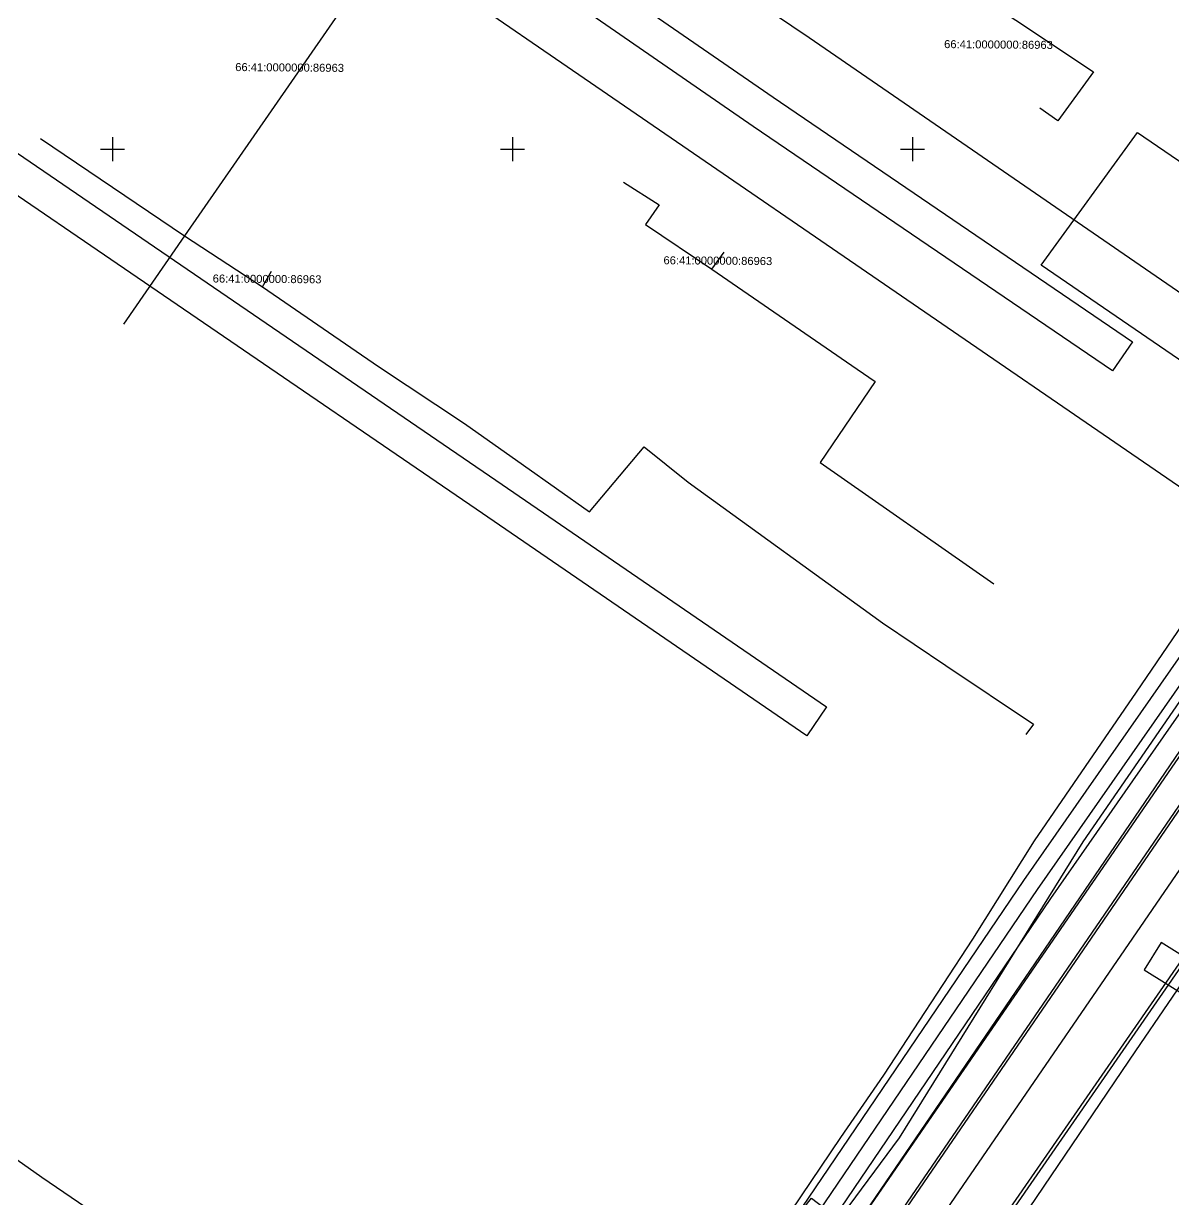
# Model space of a CAD drawing. Header units: metres. Extents: x -1448899 to 1563798, y -293564 to 398817.
# Drawn here: x 40438.9 to 40582.6, y 36668.7 to 36815.7 of the extents above; entities that cross this region are included whole.
import ezdxf
from ezdxf.enums import TextEntityAlignment as Align

# ---------------------------------------------------------------- set-up
doc = ezdxf.new("R2010")
doc.units = ezdxf.units.M
for name, color, linetype in [('C', 134, 'Continuous'), ('LABELS', 254, 'Continuous'), ('P', 94, 'Continuous'), ('T', 1, 'Continuous'), ('Z', 30, 'Continuous'), ('Газопроводы', 7, 'Continuous'), ('кадастр', 7, 'Continuous'), ('Сетка координат', 7, 'Continuous')]:
    doc.layers.add(name, color=color, linetype=linetype)
doc.styles.get("Standard").update_dxf_attribs({"font": 'arial.ttf'})

# ---------------------------------------------------------------- blocks, each defined once
blk = doc.blocks.new('A$C0BB7152E')
at = {"layer": 'C', "linetype": 'Continuous'}
for points in [[(1532985.41, 387215.54), (1532977.39, 387203.63), (1532962.53, 387181.33)], [(1532934.51, 387183.27), (1532940.65, 387192.51), (1532945.98, 387200.38), (1532956.98, 387217.45), (1532964.58, 387229.81), (1532977.17, 387248.5), (1532989.97, 387267.52)]]:
    blk.add_lwpolyline(points, dxfattribs=at)
at = {"layer": 'P', "linetype": 'Continuous'}
blk.add_lwpolyline([(1532976.75, 387318.44), (1533009.93, 387296.16), (1533001.04, 387282.35), (1532998.59, 387279.06), (1532964.84, 387301.78)], close=True, dxfattribs=at)
at = {"layer": 'T', "linetype": 'Continuous'}
for points in [[(1532961.82, 387183.01), (1532987.59, 387220.92)], [(1532961.54, 387183.3), (1532987.3, 387221.21)], [(1533330.57, 387567.05), (1533274, 387556.26), (1533216.53, 387544.1), (1533193.93, 387536.43), (1533174.02, 387522.56), (1533148.19, 387484.78), (1533102.62, 387418.08), (1532923.45, 387153.07), (1532596.95, 386668.16), (1532501.82, 386525.68), (1532463.24, 386470.75), (1532364.18, 386323.11), (1532278.05, 386197.05), (1532195.94, 386075.2), (1532063.54, 385880.4), (1531928.37, 385674.27)], [(1531934.83, 385669.49), (1532071.49, 385875.31), (1532203.45, 386070.48), (1532286.31, 386192.02), (1532371.45, 386319.02), (1532470.86, 386466.5), (1532497.05, 386506.13), (1532602.58, 386664.36), (1532929.87, 387147.97), (1533109.5, 387414.14), (1533154.44, 387480.52), (1533178.92, 387517.57), (1533196.83, 387528.9), (1533218.91, 387532.64), (1533276.64, 387542.75), (1533333.71, 387553.63)], [(1532064.33, 385872.03), (1533175.95, 387529.37), (1533203.37, 387541.48)], [(1533216.73, 387532.26), (1533172.46, 387515.46), (1533167.14, 387509.68), (1533152.77, 387486.79), (1533098.63, 387406.47), (1533045.06, 387327.01), (1532998.78, 387258.35), (1532937.35, 387167.22), (1532873.99, 387071.58), (1532810.63, 386975.94), (1532667.81, 386765.52), (1532524.99, 386555.1), (1532479.89, 386488.38), (1532403.68, 386375.5), (1532346.97, 386290.94), (1532292.36, 386209.52), (1532231.58, 386118.89), (1532181.03, 386043.53), (1532122.68, 385957.78), (1533172.46, 387515.46)], [(1533162.43, 387515.89), (1533154.53, 387505.18), (1533111.68, 387441.91), (1533082.13, 387397.43), (1533060.27, 387365.97), (1533034.71, 387328.22), (1532997.57, 387271.25), (1532964.96, 387223.72), (1532933.37, 387176.37), (1532874.68, 387089.36), (1532843.38, 387040.66), (1532805.03, 386986.44), (1532776.13, 386943.81), (1532731.6, 386971.39), (1532708.71, 386938.73), (1532656.13, 386861.1), (1532653.98, 386858.22), (1532649.48, 386852.18), (1532588.17, 386895.63), (1532585.35, 386897.71), (1532581.82, 386900.16), (1532575.32, 386889.29)], [(1532765.03, 386934.85), (1532794.11, 386967.41), (1532818.17, 387003.22), (1532844.83, 387042.56), (1532871.41, 387081.94), (1532896.31, 387118.47), (1532921.55, 387156.25), (1532948, 387192.55), (1532970.65, 387229.72), (1532994.19, 387264.45), (1533016.33, 387297.19), (1533037.77, 387329.04), (1533061.42, 387364.03), (1533084.97, 387398.44)], [(1532876.5, 387346.9), (1532883.67, 387342.08), (1532879.51, 387336.61), (1532857.75, 387304.58)], [(1532947.4, 387336.7), (1532951.7, 387338.77), (1532971.2, 387325.98), (1532966.79, 387319.83), (1532964.54, 387321.38)], [(1532839.66, 387316.6), (1532857.75, 387304.58), (1532867.55, 387298.31), (1532882.13, 387288.46), (1532892.9, 387281.4), (1532900.33, 387276.25), (1532908.64, 387270.48), (1532915.4, 387278.65), (1532920.94, 387274.31), (1532945.35, 387256.9), (1532953.34, 387251.61), (1532964.34, 387244.39), (1532963.39, 387243.08)], [(1532912.55, 387311.74), (1532917.03, 387308.92), (1532915.35, 387306.47), (1532923.67, 387300.95), (1532941.93, 387288.58), (1532944.22, 387287.07), (1532937.4, 387276.88), (1532959.25, 387261.88)], [(1532857.75, 387304.58), (1532850.21, 387293.48)], [(1532923.67, 387300.95), (1532925.19, 387303.07)], [(1532867.55, 387298.31), (1532868.66, 387300.27)]]:
    blk.add_lwpolyline(points, dxfattribs=at)
at = {"layer": 'Z', "linetype": 'Continuous'}
for points in [[(1533629.25, 387271.12), (1533488.73, 387243.43), (1533276.59, 387203.68), (1533212.06, 387524.79), (1533163.69, 387514.22), (1533156.17, 387504.03), (1533113.34, 387440.8), (1533083.78, 387396.31), (1533061.92, 387364.84), (1533036.38, 387327.12), (1532999.24, 387270.14), (1532966.62, 387222.6), (1532935.02, 387175.25), (1532876.35, 387088.27), (1532845.03, 387039.54), (1532806.68, 386985.3), (1532776.71, 386941.1), (1532732.15, 386968.69), (1532710.35, 386937.6), (1532656.87, 386858.62), (1532725.1, 386809.85)], [(1532931.71, 387177.49), (1532963.3, 387224.84), (1532995.91, 387272.36), (1533033.04, 387329.33), (1533058.61, 387367.1), (1533080.48, 387398.55), (1533110.02, 387443.02), (1533152.9, 387506.34), (1533159.62, 387515.45), (1533124.91, 387538.32), (1533068.35, 387576.42)], [(1533078.37, 387168.72), (1533031.42, 387185.99), (1532980.5, 387217.2), (1532978.41, 387213.79), (1533029.66, 387182.37)], [(1532835.96, 387398.21), (1532839.66, 387396.3), (1532836.46, 387389.59), (1532849.88, 387377.32), (1532890.49, 387350.1), (1532931.17, 387322.48), (1532976.32, 387292.28), (1532973.85, 387288.61), (1532928.71, 387318.83), (1532888.04, 387346.45), (1532847.12, 387373.88), (1532834.32, 387385.59)], [(1532826.82, 387321.45), (1532896.9, 387274.36), (1532938.45, 387246.35), (1532936.03, 387242.71), (1532894.44, 387270.71), (1532824.29, 387317.84)], [(1532806.01, 387210.96), (1532840.82, 387186.8), (1532882.78, 387158.67)], [(1532904.92, 387143.74), (1532937.04, 387184.93), (1532940.24, 387182.54)]]:
    blk.add_lwpolyline(points, dxfattribs=at)
blk.add_lwpolyline([(1533148.05, 387194.09), (1533116.84, 387049.2), (1533101.97, 386967.82), (1533082.32, 386971.51), (1533097.31, 387053.52), (1533127.13, 387191.8), (1533099.7, 387211.39), (1533054.03, 387229.39), (1533011.18, 387254.74), (1532883.65, 387340.78), (1532826.45, 387378.12), (1532821.57, 387386.63), (1532823.4, 387392.47), (1532839.66, 387393.52), (1532935.64, 387329.98), (1533022.18, 387271.44), (1533063.51, 387247.01), (1533109.43, 387228.94), (1533144.07, 387204.27)], close=True, dxfattribs=at)
at = {"layer": 'LABELS'}
for p in [(1532959.3, 387329.3), (1532870.71, 387325.74), (1532924.43, 387302.01), (1532868.1, 387299.29)]:
    blk.add_text('66:41:0000000:86963', height=1, dxfattribs=at).set_placement(p, align=Align.MIDDLE_CENTER)
blk = doc.blocks.new('A$C0ab4c2d5')
at = {"layer": 'кадастр', "rotation": 359.5536696139991}
blk.add_blockref('A$C0BB7152E', (-1535830.43, -375345.19), dxfattribs=at)

msp = doc.modelspace()

# ---------------------------------------------------------------- linework, layer by layer
at = {"layer": 'Газопроводы', "color": 6, "lineweight": 200}
msp.add_circle((43176.13, 37749.97), 11368.91, dxfattribs=at)
at = {"layer": 'Сетка координат', "color": 92}
for p, q in [((40450, 36801.5), (40450, 36798.5)), ((40500, 36801.5), (40500, 36798.5)), ((40550, 36801.5), (40550, 36798.5)), ((40448.5, 36800), (40451.5, 36800)), ((40498.5, 36800), (40501.5, 36800)), ((40548.5, 36800), (40551.5, 36800))]:
    msp.add_line(p, q, dxfattribs=at)

# ---------------------------------------------------------------- next in the draw order: block references
at = {"layer": 'Газопроводы', "rotation": 359.9999655066117}
msp.add_blockref('A$C0ab4c2d5', (40461.14, 36782.24), dxfattribs=at)

doc.saveas('drawing.dxf')
